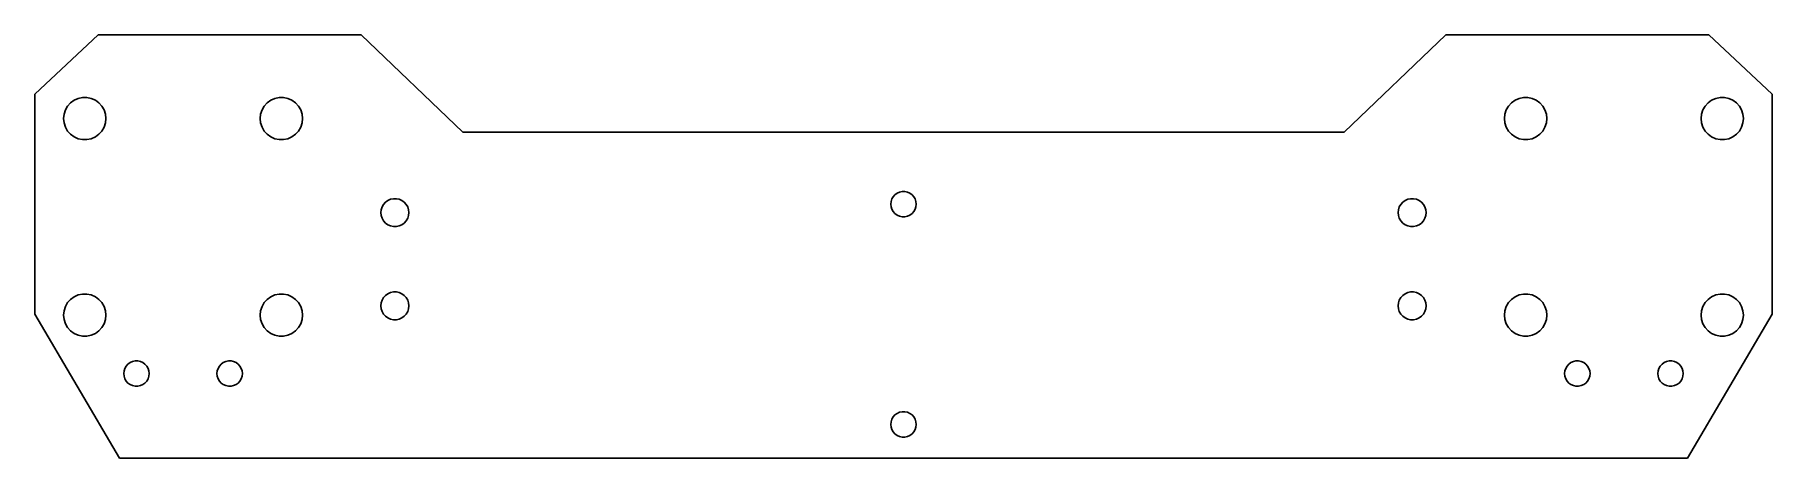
# Model space of a CAD drawing. Header units: metres. Extents: x -102 to 102, y -50 to 0.
import ezdxf

# ---------------------------------------------------------------- set-up
doc = ezdxf.new("R2010")
doc.units = ezdxf.units.M

msp = doc.modelspace()

# ---------------------------------------------------------------- linework, layer by layer
for p, q in [((-95, 0), (-102.5, -7)), ((-64, 0), (-95, 0)), ((-52, -11.5), (-64, 0)), ((64, 0), (52, -11.5)), ((95, 0), (64, 0)), ((102.5, -7), (95, 0)), ((-102.5, -7), (-102.5, -33)), ((-98.6225, -8.43053), (-98.2728, -8.04213)), ((-98.2728, -8.04213), (-97.85, -7.73492)), ((-97.85, -7.73492), (-97.3725, -7.52235)), ((-97.3725, -7.52235), (-96.8613, -7.41368)), ((-96.8613, -7.41368), (-96.3387, -7.41368)), ((-96.3387, -7.41368), (-95.8275, -7.52235)), ((-95.8275, -7.52235), (-95.35, -7.73492)), ((-95.35, -7.73492), (-94.9272, -8.04213)), ((-94.9272, -8.04213), (-94.5775, -8.43053)), ((-75.4225, -8.43053), (-75.0728, -8.04213)), ((-75.0728, -8.04213), (-74.65, -7.73492)), ((-74.65, -7.73492), (-74.1725, -7.52235)), ((-74.1725, -7.52235), (-73.6613, -7.41368)), ((-73.6613, -7.41368), (-73.1387, -7.41368)), ((-73.1387, -7.41368), (-72.6275, -7.52235)), ((-72.6275, -7.52235), (-72.15, -7.73492)), ((-72.15, -7.73492), (-71.7272, -8.04213)), ((-71.7272, -8.04213), (-71.3775, -8.43053)), ((71.3775, -8.43053), (71.7272, -8.04213)), ((71.7272, -8.04213), (72.15, -7.73492)), ((72.15, -7.73492), (72.6275, -7.52235)), ((72.6275, -7.52235), (73.1387, -7.41368)), ((73.1387, -7.41368), (73.6613, -7.41368)), ((73.6613, -7.41368), (74.1725, -7.52235)), ((74.1725, -7.52235), (74.65, -7.73492)), ((74.65, -7.73492), (75.0728, -8.04213)), ((75.0728, -8.04213), (75.4225, -8.43053)), ((94.5775, -8.43053), (94.9272, -8.04213)), ((94.9272, -8.04213), (95.35, -7.73492)), ((95.35, -7.73492), (95.8275, -7.52235)), ((95.8275, -7.52235), (96.3387, -7.41368)), ((96.3387, -7.41368), (96.8613, -7.41368)), ((96.8613, -7.41368), (97.3725, -7.52235)), ((97.3725, -7.52235), (97.85, -7.73492)), ((97.85, -7.73492), (98.2728, -8.04213)), ((98.2728, -8.04213), (98.6225, -8.43053)), ((102.5, -33), (102.5, -7)), ((-99.1, -9.89999), (-99.0454, -9.38022)), ((-99.0454, -10.4198), (-99.1, -9.89999)), ((-99.0454, -9.38022), (-98.8839, -8.88315)), ((-98.8839, -8.88315), (-98.6225, -8.43053)), ((-94.5775, -8.43053), (-94.3161, -8.88315)), ((-94.3161, -8.88315), (-94.1546, -9.38022)), ((-94.1546, -9.38022), (-94.1, -9.89999)), ((-94.1, -9.89999), (-94.1546, -10.4198)), ((-75.9, -9.89999), (-75.8454, -9.38022)), ((-75.8454, -10.4198), (-75.9, -9.89999)), ((-75.8454, -9.38022), (-75.6839, -8.88315)), ((-75.6839, -8.88315), (-75.4225, -8.43053)), ((-71.3775, -8.43053), (-71.1161, -8.88315)), ((-71.1161, -8.88315), (-70.9546, -9.38022)), ((-70.9546, -9.38022), (-70.9, -9.89999)), ((-70.9, -9.89999), (-70.9546, -10.4198)), ((70.9, -9.89999), (70.9546, -9.38022)), ((70.9546, -10.4198), (70.9, -9.89999)), ((70.9546, -9.38022), (71.1161, -8.88315)), ((71.1161, -8.88315), (71.3775, -8.43053)), ((75.4225, -8.43053), (75.6839, -8.88315)), ((75.6839, -8.88315), (75.8454, -9.38022)), ((75.8454, -9.38022), (75.9, -9.89999)), ((75.9, -9.89999), (75.8454, -10.4198)), ((94.1, -9.89999), (94.1546, -9.38022)), ((94.1546, -10.4198), (94.1, -9.89999)), ((94.1546, -9.38022), (94.3161, -8.88315)), ((94.3161, -8.88315), (94.5775, -8.43053)), ((98.6225, -8.43053), (98.8839, -8.88315)), ((98.8839, -8.88315), (99.0454, -9.38022)), ((99.0454, -9.38022), (99.1, -9.89999)), ((99.1, -9.89999), (99.0454, -10.4198)), ((-98.8839, -10.9168), (-99.0454, -10.4198)), ((-98.6225, -11.3695), (-98.8839, -10.9168)), ((-98.2728, -11.7579), (-98.6225, -11.3695)), ((-97.85, -12.0651), (-98.2728, -11.7579)), ((-97.3725, -12.2776), (-97.85, -12.0651)), ((-96.8613, -12.3863), (-97.3725, -12.2776)), ((-95.8275, -12.2776), (-96.3387, -12.3863)), ((-95.35, -12.0651), (-95.8275, -12.2776)), ((-94.9272, -11.7579), (-95.35, -12.0651)), ((-94.5775, -11.3695), (-94.9272, -11.7579)), ((-94.3161, -10.9168), (-94.5775, -11.3695)), ((-94.1546, -10.4198), (-94.3161, -10.9168)), ((-75.6839, -10.9168), (-75.8454, -10.4198)), ((-75.4225, -11.3695), (-75.6839, -10.9168)), ((-75.0728, -11.7579), (-75.4225, -11.3695)), ((-74.65, -12.0651), (-75.0728, -11.7579)), ((-74.1725, -12.2776), (-74.65, -12.0651)), ((-73.6613, -12.3863), (-74.1725, -12.2776)), ((-72.6275, -12.2776), (-73.1387, -12.3863)), ((-72.15, -12.0651), (-72.6275, -12.2776)), ((-71.7272, -11.7579), (-72.15, -12.0651)), ((-71.3775, -11.3695), (-71.7272, -11.7579)), ((-71.1161, -10.9168), (-71.3775, -11.3695)), ((-70.9546, -10.4198), (-71.1161, -10.9168)), ((52, -11.5), (-52, -11.5)), ((71.1161, -10.9168), (70.9546, -10.4198)), ((71.3775, -11.3695), (71.1161, -10.9168)), ((71.7272, -11.7579), (71.3775, -11.3695)), ((72.15, -12.0651), (71.7272, -11.7579)), ((72.6275, -12.2776), (72.15, -12.0651)), ((73.1387, -12.3863), (72.6275, -12.2776)), ((74.1725, -12.2776), (73.6613, -12.3863)), ((74.65, -12.0651), (74.1725, -12.2776)), ((75.0728, -11.7579), (74.65, -12.0651)), ((75.4225, -11.3695), (75.0728, -11.7579)), ((75.6839, -10.9168), (75.4225, -11.3695)), ((75.8454, -10.4198), (75.6839, -10.9168)), ((94.3161, -10.9168), (94.1546, -10.4198)), ((94.5775, -11.3695), (94.3161, -10.9168)), ((94.9272, -11.7579), (94.5775, -11.3695)), ((95.35, -12.0651), (94.9272, -11.7579)), ((95.8275, -12.2776), (95.35, -12.0651)), ((96.3387, -12.3863), (95.8275, -12.2776)), ((97.3725, -12.2776), (96.8613, -12.3863)), ((97.85, -12.0651), (97.3725, -12.2776)), ((98.2728, -11.7579), (97.85, -12.0651)), ((98.6225, -11.3695), (98.2728, -11.7579)), ((98.8839, -10.9168), (98.6225, -11.3695)), ((99.0454, -10.4198), (98.8839, -10.9168)), ((-96.3387, -12.3863), (-96.8613, -12.3863)), ((-73.1387, -12.3863), (-73.6613, -12.3863)), ((73.6613, -12.3863), (73.1387, -12.3863)), ((96.8613, -12.3863), (96.3387, -12.3863)), ((-61.6139, -20.6569), (-61.5073, -20.3289)), ((-61.5073, -20.3289), (-61.3349, -20.0302)), ((-61.3349, -20.0302), (-61.1041, -19.7738)), ((-61.1041, -19.7738), (-60.825, -19.571)), ((-60.825, -19.571), (-60.5099, -19.4308)), ((-60.5099, -19.4308), (-60.1725, -19.359)), ((-60.1725, -19.359), (-59.8275, -19.359)), ((-59.8275, -19.359), (-59.4901, -19.4308)), ((-59.4901, -19.4308), (-59.175, -19.571)), ((-59.175, -19.571), (-58.8959, -19.7738)), ((-58.8959, -19.7738), (-58.6651, -20.0302)), ((-58.6651, -20.0302), (-58.4926, -20.3289)), ((-58.4926, -20.3289), (-58.386, -20.6569)), ((-1.5, -20), (-1.46721, -19.6881)), ((-1.46721, -20.3119), (-1.5, -20)), ((-1.46721, -19.6881), (-1.37032, -19.3899)), ((-1.37032, -20.6101), (-1.46721, -20.3119)), ((-1.37032, -19.3899), (-1.21352, -19.1183)), ((-1.21352, -19.1183), (-1.00369, -18.8853)), ((-1.00369, -18.8853), (-0.74999, -18.701)), ((-0.74999, -18.701), (-0.46352, -18.5734)), ((-0.46352, -18.5734), (-0.15678, -18.5082)), ((-0.15678, -18.5082), (0.15678, -18.5082)), ((0.15678, -18.5082), (0.46352, -18.5734)), ((0.46352, -18.5734), (0.75, -18.701)), ((0.75, -18.701), (1.00369, -18.8853)), ((1.00369, -18.8853), (1.21352, -19.1183)), ((1.21352, -19.1183), (1.37032, -19.3899)), ((1.37032, -19.3899), (1.46721, -19.6881)), ((1.46721, -20.3119), (1.37032, -20.6101)), ((1.46721, -19.6881), (1.5, -20)), ((1.5, -20), (1.46721, -20.3119)), ((58.386, -20.6569), (58.4926, -20.3289)), ((58.4926, -20.3289), (58.6651, -20.0302)), ((58.6651, -20.0302), (58.8959, -19.7738)), ((58.8959, -19.7738), (59.175, -19.571)), ((59.175, -19.571), (59.4901, -19.4308)), ((59.4901, -19.4308), (59.8275, -19.359)), ((59.8275, -19.359), (60.1725, -19.359)), ((60.1725, -19.359), (60.5099, -19.4308)), ((60.5099, -19.4308), (60.825, -19.571)), ((60.825, -19.571), (61.1041, -19.7738)), ((61.1041, -19.7738), (61.3349, -20.0302)), ((61.3349, -20.0302), (61.5073, -20.3289)), ((61.5073, -20.3289), (61.6139, -20.6569)), ((-61.65, -21), (-61.6139, -20.6569)), ((-61.6139, -21.343), (-61.65, -21)), ((-61.5073, -21.6711), (-61.6139, -21.343)), ((-61.3349, -21.9698), (-61.5073, -21.6711)), ((-61.1041, -22.2262), (-61.3349, -21.9698)), ((-60.825, -22.4289), (-61.1041, -22.2262)), ((-60.5099, -22.5692), (-60.825, -22.4289)), ((-59.175, -22.4289), (-59.4901, -22.5692)), ((-58.8959, -22.2262), (-59.175, -22.4289)), ((-58.6651, -21.9698), (-58.8959, -22.2262)), ((-58.4926, -21.6711), (-58.6651, -21.9698)), ((-58.386, -21.343), (-58.4926, -21.6711)), ((-58.386, -20.6569), (-58.35, -21)), ((-58.35, -21), (-58.386, -21.343)), ((-1.21352, -20.8817), (-1.37032, -20.6101)), ((-1.00369, -21.1147), (-1.21352, -20.8817)), ((-0.75, -21.299), (-1.00369, -21.1147)), ((-0.46352, -21.4266), (-0.75, -21.299)), ((-0.15678, -21.4918), (-0.46352, -21.4266)), ((0.15678, -21.4918), (-0.15678, -21.4918)), ((0.46352, -21.4266), (0.15678, -21.4918)), ((0.75, -21.299), (0.46352, -21.4266)), ((1.00369, -21.1147), (0.75, -21.299)), ((1.21352, -20.8817), (1.00369, -21.1147)), ((1.37032, -20.6101), (1.21352, -20.8817)), ((58.35, -21), (58.386, -20.6569)), ((58.386, -21.343), (58.35, -21)), ((58.4926, -21.6711), (58.386, -21.343)), ((58.6651, -21.9698), (58.4926, -21.6711)), ((58.8959, -22.2262), (58.6651, -21.9698)), ((59.175, -22.4289), (58.8959, -22.2262)), ((59.4901, -22.5692), (59.175, -22.4289)), ((60.825, -22.4289), (60.5099, -22.5692)), ((61.1041, -22.2262), (60.825, -22.4289)), ((61.3349, -21.9698), (61.1041, -22.2262)), ((61.5073, -21.6711), (61.3349, -21.9698)), ((61.6139, -21.343), (61.5073, -21.6711)), ((61.6139, -20.6569), (61.65, -21)), ((61.65, -21), (61.6139, -21.343)), ((-60.1725, -22.641), (-60.5099, -22.5692)), ((-59.8275, -22.641), (-60.1725, -22.641)), ((-59.4901, -22.5692), (-59.8275, -22.641)), ((59.8275, -22.641), (59.4901, -22.5692)), ((60.1725, -22.641), (59.8275, -22.641)), ((60.5099, -22.5692), (60.1725, -22.641)), ((-97.85, -30.9349), (-97.3725, -30.7224)), ((-97.3725, -30.7224), (-96.8613, -30.6137)), ((-96.8613, -30.6137), (-96.3387, -30.6137)), ((-96.3387, -30.6137), (-95.8275, -30.7224)), ((-95.8275, -30.7224), (-95.35, -30.9349)), ((-74.65, -30.9349), (-74.1725, -30.7224)), ((-74.1725, -30.7224), (-73.6613, -30.6137)), ((-73.6613, -30.6137), (-73.1387, -30.6137)), ((-73.1387, -30.6137), (-72.6275, -30.7224)), ((-72.6275, -30.7224), (-72.15, -30.9349)), ((-61.1041, -30.7738), (-60.825, -30.571)), ((-60.825, -30.571), (-60.5099, -30.4308)), ((-60.5099, -30.4308), (-60.1725, -30.359)), ((-60.1725, -30.359), (-59.8275, -30.359)), ((-59.8275, -30.359), (-59.4901, -30.4308)), ((-59.4901, -30.4308), (-59.175, -30.571)), ((-59.175, -30.571), (-58.8959, -30.7738)), ((58.8959, -30.7738), (59.175, -30.571)), ((59.175, -30.571), (59.4901, -30.4308)), ((59.4901, -30.4308), (59.8275, -30.359)), ((59.8275, -30.359), (60.1725, -30.359)), ((60.1725, -30.359), (60.5099, -30.4308)), ((60.5099, -30.4308), (60.825, -30.571)), ((60.825, -30.571), (61.1041, -30.7738)), ((72.15, -30.9349), (72.6275, -30.7224)), ((72.6275, -30.7224), (73.1387, -30.6137)), ((73.1387, -30.6137), (73.6613, -30.6137)), ((73.6613, -30.6137), (74.1725, -30.7224)), ((74.1725, -30.7224), (74.65, -30.9349)), ((95.35, -30.9349), (95.8275, -30.7224)), ((95.8275, -30.7224), (96.3387, -30.6137)), ((96.3387, -30.6137), (96.8613, -30.6137)), ((96.8613, -30.6137), (97.3725, -30.7224)), ((97.3725, -30.7224), (97.85, -30.9349)), ((-99.1, -33.1), (-99.0454, -32.5802)), ((-99.0454, -32.5802), (-98.8839, -32.0831)), ((-98.8839, -32.0831), (-98.6225, -31.6305)), ((-98.6225, -31.6305), (-98.2728, -31.2421)), ((-98.2728, -31.2421), (-97.85, -30.9349)), ((-95.35, -30.9349), (-94.9272, -31.2421)), ((-94.9272, -31.2421), (-94.5775, -31.6305)), ((-94.5775, -31.6305), (-94.3161, -32.0831)), ((-94.3161, -32.0831), (-94.1546, -32.5802)), ((-94.1546, -32.5802), (-94.1, -33.1)), ((-75.9, -33.1), (-75.8454, -32.5802)), ((-75.8454, -32.5802), (-75.6839, -32.0831)), ((-75.6839, -32.0831), (-75.4225, -31.6305)), ((-75.4225, -31.6305), (-75.0728, -31.2421)), ((-75.0728, -31.2421), (-74.65, -30.9349)), ((-72.15, -30.9349), (-71.7272, -31.2421)), ((-71.7272, -31.2421), (-71.3775, -31.6305)), ((-71.3775, -31.6305), (-71.1161, -32.0831)), ((-71.1161, -32.0831), (-70.9546, -32.5802)), ((-70.9546, -32.5802), (-70.9, -33.1)), ((-61.65, -32), (-61.6139, -31.6569)), ((-61.6139, -32.343), (-61.65, -32)), ((-61.6139, -31.6569), (-61.5073, -31.3289)), ((-61.5073, -32.6711), (-61.6139, -32.343)), ((-61.5073, -31.3289), (-61.3349, -31.0302)), ((-61.3349, -32.9698), (-61.5073, -32.6711)), ((-61.3349, -31.0302), (-61.1041, -30.7738)), ((-58.8959, -30.7738), (-58.6651, -31.0302)), ((-58.6651, -31.0302), (-58.4926, -31.3289)), ((-58.4926, -32.6711), (-58.6651, -32.9698)), ((-58.4926, -31.3289), (-58.386, -31.6569)), ((-58.386, -32.343), (-58.4926, -32.6711)), ((-58.386, -31.6569), (-58.35, -32)), ((-58.35, -32), (-58.386, -32.343)), ((58.35, -32), (58.386, -31.6569)), ((58.386, -32.343), (58.35, -32)), ((58.386, -31.6569), (58.4926, -31.3289)), ((58.4926, -32.6711), (58.386, -32.343)), ((58.4926, -31.3289), (58.6651, -31.0302)), ((58.6651, -32.9698), (58.4926, -32.6711)), ((58.6651, -31.0302), (58.8959, -30.7738)), ((61.1041, -30.7738), (61.3349, -31.0302)), ((61.3349, -31.0302), (61.5073, -31.3289)), ((61.5073, -32.6711), (61.3349, -32.9698)), ((61.5073, -31.3289), (61.6139, -31.6569)), ((61.6139, -32.343), (61.5073, -32.6711)), ((61.6139, -31.6569), (61.65, -32)), ((61.65, -32), (61.6139, -32.343)), ((70.9, -33.1), (70.9546, -32.5802)), ((70.9546, -32.5802), (71.1161, -32.0831)), ((71.1161, -32.0831), (71.3775, -31.6305)), ((71.3775, -31.6305), (71.7272, -31.2421)), ((71.7272, -31.2421), (72.15, -30.9349)), ((74.65, -30.9349), (75.0728, -31.2421)), ((75.0728, -31.2421), (75.4225, -31.6305)), ((75.4225, -31.6305), (75.6839, -32.0831)), ((75.6839, -32.0831), (75.8454, -32.5802)), ((75.8454, -32.5802), (75.9, -33.1)), ((94.1, -33.1), (94.1546, -32.5802)), ((94.1546, -32.5802), (94.3161, -32.0831)), ((94.3161, -32.0831), (94.5775, -31.6305)), ((94.5775, -31.6305), (94.9272, -31.2421)), ((94.9272, -31.2421), (95.35, -30.9349)), ((97.85, -30.9349), (98.2728, -31.2421)), ((98.2728, -31.2421), (98.6225, -31.6305)), ((98.6225, -31.6305), (98.8839, -32.0831)), ((98.8839, -32.0831), (99.0454, -32.5802)), ((99.0454, -32.5802), (99.1, -33.1)), ((-102.5, -33), (-92.5, -50)), ((-99.0454, -33.6198), (-99.1, -33.1)), ((-98.8839, -34.1168), (-99.0454, -33.6198)), ((-98.6225, -34.5695), (-98.8839, -34.1168)), ((-98.2728, -34.9579), (-98.6225, -34.5695)), ((-94.5775, -34.5695), (-94.9272, -34.9579)), ((-94.3161, -34.1168), (-94.5775, -34.5695)), ((-94.1546, -33.6198), (-94.3161, -34.1168)), ((-94.1, -33.1), (-94.1546, -33.6198)), ((-75.8454, -33.6198), (-75.9, -33.1)), ((-75.6839, -34.1168), (-75.8454, -33.6198)), ((-75.4225, -34.5695), (-75.6839, -34.1168)), ((-75.0728, -34.9579), (-75.4225, -34.5695)), ((-71.3775, -34.5695), (-71.7272, -34.9579)), ((-71.1161, -34.1168), (-71.3775, -34.5695)), ((-70.9546, -33.6198), (-71.1161, -34.1168)), ((-70.9, -33.1), (-70.9546, -33.6198)), ((-61.1041, -33.2262), (-61.3349, -32.9698)), ((-60.825, -33.4289), (-61.1041, -33.2262)), ((-60.5099, -33.5692), (-60.825, -33.4289)), ((-60.1725, -33.641), (-60.5099, -33.5692)), ((-59.8275, -33.641), (-60.1725, -33.641)), ((-59.4901, -33.5692), (-59.8275, -33.641)), ((-59.175, -33.4289), (-59.4901, -33.5692)), ((-58.8959, -33.2262), (-59.175, -33.4289)), ((-58.6651, -32.9698), (-58.8959, -33.2262)), ((58.8959, -33.2262), (58.6651, -32.9698)), ((59.175, -33.4289), (58.8959, -33.2262)), ((59.4901, -33.5692), (59.175, -33.4289)), ((59.8275, -33.641), (59.4901, -33.5692)), ((60.1725, -33.641), (59.8275, -33.641)), ((60.5099, -33.5692), (60.1725, -33.641)), ((60.825, -33.4289), (60.5099, -33.5692)), ((61.1041, -33.2262), (60.825, -33.4289)), ((61.3349, -32.9698), (61.1041, -33.2262)), ((70.9546, -33.6198), (70.9, -33.1)), ((71.1161, -34.1168), (70.9546, -33.6198)), ((71.3775, -34.5695), (71.1161, -34.1168)), ((71.7272, -34.9579), (71.3775, -34.5695)), ((75.4225, -34.5695), (75.0728, -34.9579)), ((75.6839, -34.1168), (75.4225, -34.5695)), ((75.8454, -33.6198), (75.6839, -34.1168)), ((75.9, -33.1), (75.8454, -33.6198)), ((92.5, -50), (102.5, -33)), ((94.1546, -33.6198), (94.1, -33.1)), ((94.3161, -34.1168), (94.1546, -33.6198)), ((94.5775, -34.5695), (94.3161, -34.1168)), ((94.9272, -34.9579), (94.5775, -34.5695)), ((98.6225, -34.5695), (98.2728, -34.9579)), ((98.8839, -34.1168), (98.6225, -34.5695)), ((99.0454, -33.6198), (98.8839, -34.1168)), ((99.1, -33.1), (99.0454, -33.6198)), ((-97.85, -35.2651), (-98.2728, -34.9579)), ((-97.3725, -35.4776), (-97.85, -35.2651)), ((-96.8613, -35.5863), (-97.3725, -35.4776)), ((-96.3387, -35.5863), (-96.8613, -35.5863)), ((-95.8275, -35.4776), (-96.3387, -35.5863)), ((-95.35, -35.2651), (-95.8275, -35.4776)), ((-94.9272, -34.9579), (-95.35, -35.2651)), ((-74.65, -35.2651), (-75.0728, -34.9579)), ((-74.1725, -35.4776), (-74.65, -35.2651)), ((-73.6613, -35.5863), (-74.1725, -35.4776)), ((-73.1387, -35.5863), (-73.6613, -35.5863)), ((-72.6275, -35.4776), (-73.1387, -35.5863)), ((-72.15, -35.2651), (-72.6275, -35.4776)), ((-71.7272, -34.9579), (-72.15, -35.2651)), ((72.15, -35.2651), (71.7272, -34.9579)), ((72.6275, -35.4776), (72.15, -35.2651)), ((73.1387, -35.5863), (72.6275, -35.4776)), ((73.6613, -35.5863), (73.1387, -35.5863)), ((74.1725, -35.4776), (73.6613, -35.5863)), ((74.65, -35.2651), (74.1725, -35.4776)), ((75.0728, -34.9579), (74.65, -35.2651)), ((95.35, -35.2651), (94.9272, -34.9579)), ((95.8275, -35.4776), (95.35, -35.2651)), ((96.3387, -35.5863), (95.8275, -35.4776)), ((96.8613, -35.5863), (96.3387, -35.5863)), ((97.3725, -35.4776), (96.8613, -35.5863)), ((97.85, -35.2651), (97.3725, -35.4776)), ((98.2728, -34.9579), (97.85, -35.2651)), ((-91.7135, -39.1183), (-91.5037, -38.8853)), ((-91.5037, -38.8853), (-91.25, -38.701)), ((-91.25, -38.701), (-90.9635, -38.5734)), ((-90.9635, -38.5734), (-90.6568, -38.5082)), ((-90.6568, -38.5082), (-90.3432, -38.5082)), ((-90.3432, -38.5082), (-90.0365, -38.5734)), ((-90.0365, -38.5734), (-89.75, -38.701)), ((-89.75, -38.701), (-89.4963, -38.8853)), ((-89.4963, -38.8853), (-89.2865, -39.1183)), ((-80.7135, -39.1183), (-80.5037, -38.8853)), ((-80.5037, -38.8853), (-80.25, -38.701)), ((-80.25, -38.701), (-79.9635, -38.5734)), ((-79.9635, -38.5734), (-79.6568, -38.5082)), ((-79.6568, -38.5082), (-79.3432, -38.5082)), ((-79.3432, -38.5082), (-79.0365, -38.5734)), ((-79.0365, -38.5734), (-78.75, -38.701)), ((-78.75, -38.701), (-78.4963, -38.8853)), ((-78.4963, -38.8853), (-78.2865, -39.1183)), ((78.2865, -39.1183), (78.4963, -38.8853)), ((78.4963, -38.8853), (78.75, -38.701)), ((78.75, -38.701), (79.0365, -38.5734)), ((79.0365, -38.5734), (79.3432, -38.5082)), ((79.3432, -38.5082), (79.6568, -38.5082)), ((79.6568, -38.5082), (79.9635, -38.5734)), ((79.9635, -38.5734), (80.25, -38.701)), ((80.25, -38.701), (80.5037, -38.8853)), ((80.5037, -38.8853), (80.7135, -39.1183)), ((89.2865, -39.1183), (89.4963, -38.8853)), ((89.4963, -38.8853), (89.75, -38.701)), ((89.75, -38.701), (90.0365, -38.5734)), ((90.0365, -38.5734), (90.3432, -38.5082)), ((90.3432, -38.5082), (90.6568, -38.5082)), ((90.6568, -38.5082), (90.9635, -38.5734)), ((90.9635, -38.5734), (91.25, -38.701)), ((91.25, -38.701), (91.5037, -38.8853)), ((91.5037, -38.8853), (91.7135, -39.1183)), ((-92, -40), (-91.9672, -39.6881)), ((-91.9672, -40.3119), (-92, -40)), ((-91.9672, -39.6881), (-91.8703, -39.3899)), ((-91.8703, -40.6101), (-91.9672, -40.3119)), ((-91.8703, -39.3899), (-91.7135, -39.1183)), ((-91.7135, -40.8817), (-91.8703, -40.6101)), ((-91.5037, -41.1147), (-91.7135, -40.8817)), ((-89.2865, -40.8817), (-89.4963, -41.1147)), ((-89.2865, -39.1183), (-89.1297, -39.3899)), ((-89.1297, -40.6101), (-89.2865, -40.8817)), ((-89.1297, -39.3899), (-89.0328, -39.6881)), ((-89.0328, -40.3119), (-89.1297, -40.6101)), ((-89.0328, -39.6881), (-89, -40)), ((-89, -40), (-89.0328, -40.3119)), ((-81, -40), (-80.9672, -39.6881)), ((-80.9672, -40.3119), (-81, -40)), ((-80.9672, -39.6881), (-80.8703, -39.3899)), ((-80.8703, -40.6101), (-80.9672, -40.3119)), ((-80.8703, -39.3899), (-80.7135, -39.1183)), ((-80.7135, -40.8817), (-80.8703, -40.6101)), ((-80.5037, -41.1147), (-80.7135, -40.8817)), ((-78.2865, -40.8817), (-78.4963, -41.1147)), ((-78.2865, -39.1183), (-78.1297, -39.3899)), ((-78.1297, -40.6101), (-78.2865, -40.8817)), ((-78.1297, -39.3899), (-78.0328, -39.6881)), ((-78.0328, -40.3119), (-78.1297, -40.6101)), ((-78.0328, -39.6881), (-78, -40)), ((-78, -40), (-78.0328, -40.3119)), ((78, -40), (78.0328, -39.6881)), ((78.0328, -40.3119), (78, -40)), ((78.0328, -39.6881), (78.1297, -39.3899)), ((78.1297, -40.6101), (78.0328, -40.3119)), ((78.1297, -39.3899), (78.2865, -39.1183)), ((78.2865, -40.8817), (78.1297, -40.6101)), ((78.4963, -41.1147), (78.2865, -40.8817)), ((80.7135, -40.8817), (80.5037, -41.1147)), ((80.7135, -39.1183), (80.8703, -39.3899)), ((80.8703, -40.6101), (80.7135, -40.8817)), ((80.8703, -39.3899), (80.9672, -39.6881)), ((80.9672, -40.3119), (80.8703, -40.6101)), ((80.9672, -39.6881), (81, -40)), ((81, -40), (80.9672, -40.3119)), ((89, -40), (89.0328, -39.6881)), ((89.0328, -40.3119), (89, -40)), ((89.0328, -39.6881), (89.1297, -39.3899)), ((89.1297, -40.6101), (89.0328, -40.3119)), ((89.1297, -39.3899), (89.2865, -39.1183)), ((89.2865, -40.8817), (89.1297, -40.6101)), ((89.4963, -41.1147), (89.2865, -40.8817)), ((91.7135, -40.8817), (91.5037, -41.1147)), ((91.7135, -39.1183), (91.8703, -39.3899)), ((91.8703, -40.6101), (91.7135, -40.8817)), ((91.8703, -39.3899), (91.9672, -39.6881)), ((91.9672, -40.3119), (91.8703, -40.6101)), ((91.9672, -39.6881), (92, -40)), ((92, -40), (91.9672, -40.3119)), ((-91.25, -41.299), (-91.5037, -41.1147)), ((-90.9635, -41.4266), (-91.25, -41.299)), ((-90.6568, -41.4918), (-90.9635, -41.4266)), ((-90.3432, -41.4918), (-90.6568, -41.4918)), ((-90.0365, -41.4266), (-90.3432, -41.4918)), ((-89.75, -41.299), (-90.0365, -41.4266)), ((-89.4963, -41.1147), (-89.75, -41.299)), ((-80.25, -41.299), (-80.5037, -41.1147)), ((-79.9635, -41.4266), (-80.25, -41.299)), ((-79.6568, -41.4918), (-79.9635, -41.4266)), ((-79.3432, -41.4918), (-79.6568, -41.4918)), ((-79.0365, -41.4266), (-79.3432, -41.4918)), ((-78.75, -41.299), (-79.0365, -41.4266)), ((-78.4963, -41.1147), (-78.75, -41.299)), ((78.75, -41.299), (78.4963, -41.1147)), ((79.0365, -41.4266), (78.75, -41.299)), ((79.3432, -41.4918), (79.0365, -41.4266)), ((79.6568, -41.4918), (79.3432, -41.4918)), ((79.9635, -41.4266), (79.6568, -41.4918)), ((80.25, -41.299), (79.9635, -41.4266)), ((80.5037, -41.1147), (80.25, -41.299)), ((89.75, -41.299), (89.4963, -41.1147)), ((90.0365, -41.4266), (89.75, -41.299)), ((90.3432, -41.4918), (90.0365, -41.4266)), ((90.6568, -41.4918), (90.3432, -41.4918)), ((90.9635, -41.4266), (90.6568, -41.4918)), ((91.25, -41.299), (90.9635, -41.4266)), ((91.5037, -41.1147), (91.25, -41.299)), ((-1.21352, -45.1183), (-1.00369, -44.8853)), ((-1.00369, -44.8853), (-0.74999, -44.701)), ((-0.74999, -44.701), (-0.46352, -44.5734)), ((-0.46352, -44.5734), (-0.15678, -44.5082)), ((-0.15678, -44.5082), (0.15678, -44.5082)), ((0.15678, -44.5082), (0.46352, -44.5734)), ((0.46352, -44.5734), (0.75, -44.701)), ((0.75, -44.701), (1.00369, -44.8853)), ((1.00369, -44.8853), (1.21352, -45.1183)), ((-1.5, -46), (-1.46721, -45.6881)), ((-1.46721, -46.3119), (-1.5, -46)), ((-1.46721, -45.6881), (-1.37032, -45.3899)), ((-1.37032, -46.6101), (-1.46721, -46.3119)), ((-1.37032, -45.3899), (-1.21352, -45.1183)), ((-1.21352, -46.8817), (-1.37032, -46.6101)), ((-1.00369, -47.1147), (-1.21352, -46.8817)), ((-0.75, -47.299), (-1.00369, -47.1147)), ((1.00369, -47.1147), (0.75, -47.299)), ((1.21352, -46.8817), (1.00369, -47.1147)), ((1.21352, -45.1183), (1.37032, -45.3899)), ((1.37032, -46.6101), (1.21352, -46.8817)), ((1.37032, -45.3899), (1.46721, -45.6881)), ((1.46721, -46.3119), (1.37032, -46.6101)), ((1.46721, -45.6881), (1.5, -46)), ((1.5, -46), (1.46721, -46.3119)), ((-0.46352, -47.4266), (-0.75, -47.299)), ((-0.15678, -47.4918), (-0.46352, -47.4266)), ((0.15678, -47.4918), (-0.15678, -47.4918)), ((0.46352, -47.4266), (0.15678, -47.4918)), ((0.75, -47.299), (0.46352, -47.4266)), ((-92.5, -50), (92.5, -50))]:
    msp.add_line(p, q)

doc.saveas('drawing.dxf')
